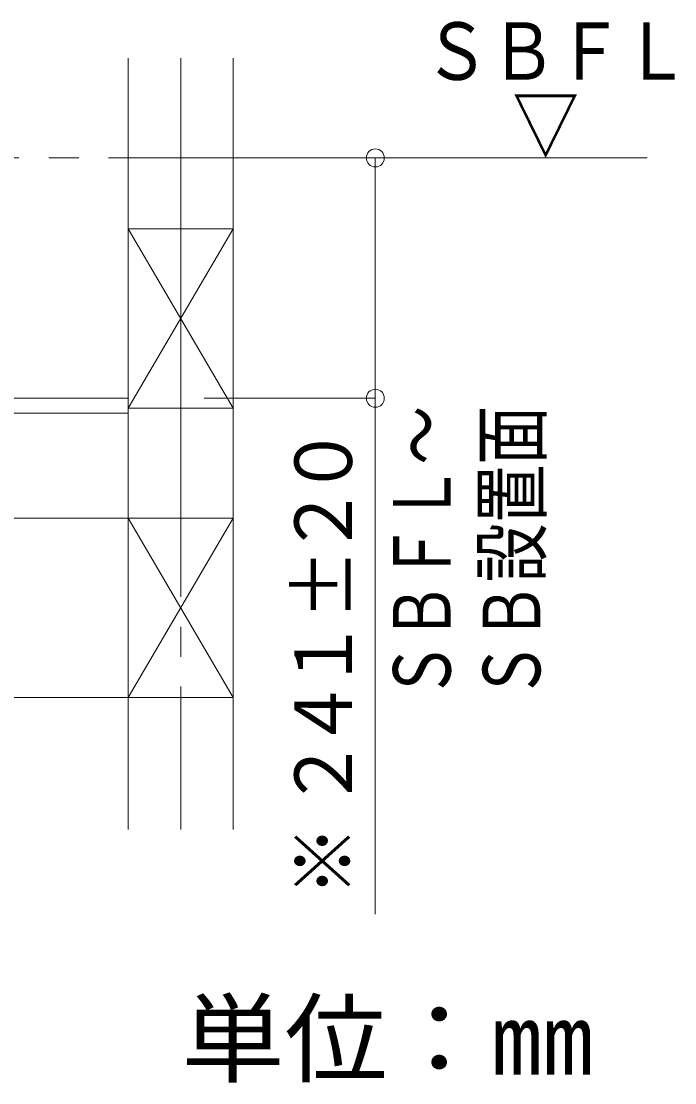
# Model space of a CAD drawing. Units: millimetres on the paper. Extents: x -305 to 305, y -152 to 152.
# Drawn here: x 63.12 to 84.96, y -23.48 to 11.99 of the extents above; entities that cross this region are included whole.
import ezdxf
from ezdxf.enums import TextEntityAlignment as Align

# ---------------------------------------------------------------- set-up
doc = ezdxf.new("R2010")
doc.units = ezdxf.units.MM
doc.linetypes.add('LONG_CHAIN', pattern=[21, 18, -1, 1, -1])
doc.layers.add('0-0_0', color=7, linetype='Continuous', lineweight=9)
doc.layers.add('0-1_VIEW0001', color=7, linetype='Continuous', lineweight=9)
doc.styles.add('ＭＳ ゴシック', font='')
doc.styles.get('ＭＳ ゴシック').set_extended_font_data('MS Gothic')

# ---------------------------------------------------------------- blocks, each defined once
blk = doc.blocks.new('_ORIGIN')
at = {"layer": '0-0_0'}
blk.add_line((0, 0), (-1, 0), dxfattribs=at)
blk.add_circle((0, 0), 0.5, dxfattribs=at)

msp = doc.modelspace()

# ---------------------------------------------------------------- linework, layer by layer
at = {"layer": '0-1_VIEW0001'}
for p, q in [((66.699, 10.758), (66.699, -15.017)), ((70.199, 10.758), (70.199, -15.017)), ((74.953, -0.008), (74.953, 6.825)), ((66.699, -0.942), (70.199, 5.058)), ((66.699, 5.058), (70.199, 5.058)), ((70.199, -0.942), (66.699, 5.058)), ((66.699, -0.608), (30.411, -0.608)), ((66.699, -0.942), (70.199, -0.942)), ((66.699, -1.108), (30.411, -1.108)), ((-9.135, -4.608), (70.199, -4.608)), ((70.199, -10.608), (66.699, -4.608)), ((66.699, -10.608), (70.199, -4.608)), ((-9.135, -10.608), (70.199, -10.608))]:
    msp.add_line(p, q, dxfattribs=at)
at = {"layer": '0-1_VIEW0001', "linetype": 'LONG_CHAIN'}
for p, q in [((68.449, 10.758), (68.449, -15.017)), ((84.041, 7.425), (-37.751, 7.425))]:
    msp.add_line(p, q, dxfattribs=at)
at = {"layer": '0-1_VIEW0001'}
msp.add_lwpolyline([(69.239, -0.608), (74.953, -0.608), (74.953, -17.851)], dxfattribs=at)

# ---------------------------------------------------------------- block references
at = {"layer": '0-1_VIEW0001', "xscale": 0.6, "yscale": 0.6}
for p, rotation in [((74.953, 7.425), 90), ((74.953, -0.608), 270)]:
    msp.add_blockref('_ORIGIN', p, dxfattribs=dict(at, rotation=rotation))

# ---------------------------------------------------------------- texts
at = {"layer": '0-0_0', "color": 4, "style": 'ＭＳ ゴシック', "width": 1.05}
msp.add_text('単位：㎜', height=2.405, dxfattribs=at).set_placement((68.475, -23.935), align=Align.BOTTOM_LEFT)
at = {"layer": '0-1_VIEW0001', "style": 'ＭＳ ゴシック', "width": 0.85}
for s, p in [('ＳＢＦＬ', (76.554, 9.458)), ('▽', (79.531, 7.014))]:
    msp.add_text(s, height=1.921, dxfattribs=at).set_placement(p, align=Align.BOTTOM_LEFT)
at = {"layer": '0-1_VIEW0001', "style": 'ＭＳ ゴシック'}
for s, width, p in [('ＳＢＦＬ～', 0.75, (78.045, -10.687)), ('ＳＢ設置面', 0.75, (81.042, -10.687)), ('０', 0.9, (74.749, -3.894)), ('２', 0.9, (74.749, -5.882)), ('１±', 0.9, (74.749, -10.36)), ('４', 0.9, (74.749, -12.348)), ('２', 0.9, (74.749, -14.336)), ('※', 0.9, (74.749, -17.244))]:
    msp.add_text(s, height=1.921, rotation=90, dxfattribs=dict(at, width=width)).set_placement(p, align=Align.BOTTOM_LEFT)

doc.saveas('drawing.dxf')
